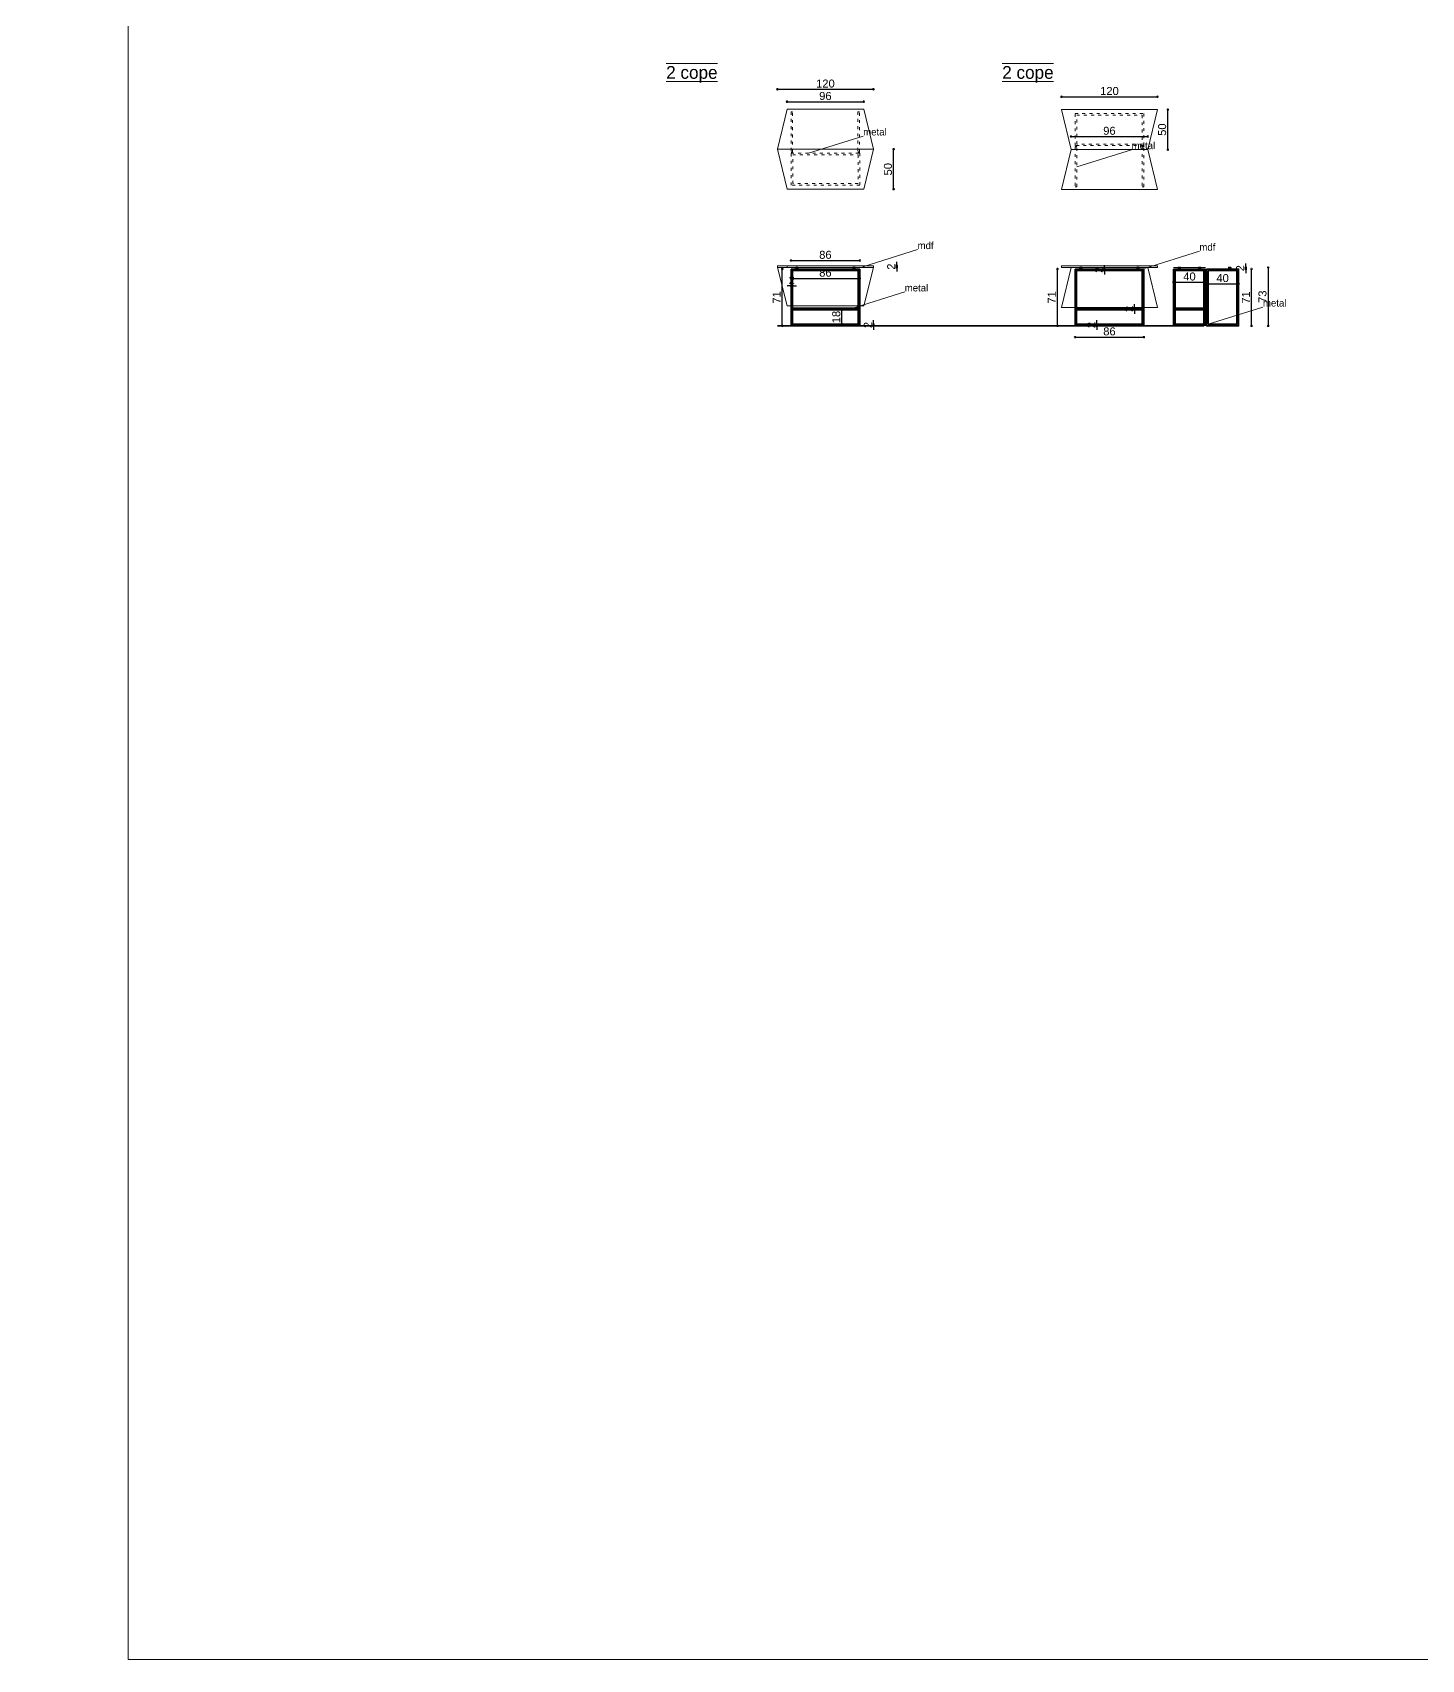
# Model space of a CAD drawing. Header units: inches. Extents: x 0 to 255999, y -6864 to -1377.
# Drawn here: x 41329 to 43065, y -6864 to -4830 of the extents above; entities that cross this region are included whole.
import ezdxf

# ---------------------------------------------------------------- set-up
doc = ezdxf.new("R2010")
doc.units = ezdxf.units.IN
doc.header["$MEASUREMENT"] = 0
doc.linetypes.add('ACAD_ISO03W100', pattern=[30, 12, -18])
for name, color, linetype, lineweight in [('DIMENSIO', 251, 'Continuous', 0), ('mobilie', 252, 'Continuous', 18), ('mure', 7, 'Continuous', 35), ('vije e nderprere', 253, 'ACAD_ISO03W100', 15)]:
    doc.layers.add(name, color=color, linetype=linetype, lineweight=lineweight)
doc.styles.get("Standard").update_dxf_attribs({"font": 'arial.ttf'})
doc.dimstyles.new('ISO-25', dxfattribs={"dimtxt": 10, "dimasz": 5, "dimexe": 1.25, "dimexo": 0.625, "dimgap": 2, "dimtad": 1, "dimdec": 0, "dimtxsty": 'Standard', "dimblk": 'DOTSMALL', "dimcen": 2.5, "dimadec": 0, "dimazin": 0, "dimtfac": 1, "dimtdec": 0, "dimtix": 1, "dimtmove": 0, "dimatfit": 3, "dimldrblk": 'DOTSMALL', "dimfxl": 1, "dimfxlon": 1, "dimarcsym": 0})

# ---------------------------------------------------------------- blocks, each defined once
blk = doc.blocks.new('cplaow')
at = {"layer": 'mobilie'}
for points in [[(37827, -2900.7), (37815, -2850.7), (37935, -2850.7), (37923, -2900.7), (37827, -2900.7)], [(37827, -2900.7), (37815, -2950.7), (37935, -2950.7), (37923, -2900.7), (37827, -2900.7)]]:
    blk.add_lwpolyline(points, dxfattribs=at)
for centre in [(37833.2, -2896.4), (37916.8, -2896.4)]:
    blk.add_circle(centre, 0.761, dxfattribs=at)
at = {"layer": 'vije e nderprere', "ltscale": 0.3}
for points in [[(37832, -2855.7), (37917.9, -2855.7), (37917.9, -2895.7), (37832, -2895.7)], [(37834, -2857.7), (37915.9, -2857.7), (37915.9, -2893.7), (37834, -2893.7)], [(37832.2, -2947.2), (37834.2, -2947.2), (37834.2, -2897.2), (37832.2, -2897.2)], [(37915.8, -2947.2), (37917.8, -2947.2), (37917.8, -2897.2), (37915.8, -2897.2)]]:
    blk.add_lwpolyline(points, close=True, dxfattribs=at)
blk = doc.blocks.new('aplsow')
at = {"layer": 'mobilie'}
for points in [[(37719, -2850.7), (37707, -2900.7), (37827, -2900.7), (37815, -2850.7), (37719, -2850.7)], [(37719, -2950.7), (37707, -2900.7), (37827, -2900.7), (37815, -2950.7), (37719, -2950.7)], [(37719, -2900.7), (37815, -2900.7)], [(37815, -2950.7), (37719, -2950.7)]]:
    blk.add_lwpolyline(points, dxfattribs=at)
for centre in [(37725.2, -2904.9), (37808.8, -2904.9)]:
    blk.add_circle(centre, 0.761, dxfattribs=at)
at = {"layer": 'vije e nderprere', "ltscale": 0.3}
for points in [[(37723.9, -2903.9), (37725.9, -2903.9), (37725.9, -2853.9), (37723.9, -2853.9)], [(37807.5, -2903.9), (37809.5, -2903.9), (37809.5, -2853.9), (37807.5, -2853.9)], [(37724, -2905.7), (37809.9, -2905.7), (37809.9, -2945.7), (37724, -2945.7)], [(37726, -2907.7), (37807.9, -2907.7), (37807.9, -2943.7), (37726, -2943.7)]]:
    blk.add_lwpolyline(points, close=True, dxfattribs=at)
blk = doc.blocks.new('_DotSmall')
at = {"color": 0, "linetype": 'ByBlock', "const_width": 0.5}
blk.add_lwpolyline([(-0.0625, 0, 1), (0.0625, 0, 1)], format="xyb", close=True, dxfattribs=at)
blk = doc.blocks.new('*D1497')
at = {"layer": 'Defpoints', "color": 0, "transparency": 16777216}
for p in [(0, -5800.4), (45338.4, -5800.4), (45347.3, -5882.9)]:
    blk.add_point(p, dxfattribs=at)
at = {"layer": 'mobilie', "color": 0, "lineweight": -2, "transparency": 16777216}
for p, q in [((45337.4, -5800.4), (45339.6, -5800.4)), ((45338.4, -5882.9), (45338.4, -5800.4)), ((45339.4, -5882.9), (45337.1, -5882.9))]:
    blk.add_line(p, q, dxfattribs=at)
at = {"layer": 'mobilie', "color": 0, "lineweight": -2, "transparency": 16777216, "xscale": 5, "yscale": 5, "zscale": 5}
for p, rotation in [((45338.4, -5800.4), 90), ((45338.4, -5882.9), 270)]:
    blk.add_blockref('_DotSmall', p, dxfattribs=dict(at, rotation=rotation))
at = {"layer": 'mobilie', "color": 0, "transparency": 16777216, "insert": (45331.2, -5841.6), "char_height": 10, "attachment_point": 5, "rotation": 90}
blk.add_mtext('83', dxfattribs=at)
blk = doc.blocks.new('*D1511')
at = {"layer": 'Defpoints', "color": 0, "transparency": 16777216}
for p in [(42379.6, -4901.4), (42259.6, -4976.3), (42379.6, -4976.3)]:
    blk.add_point(p, dxfattribs=at)
at = {"layer": 'mobilie', "color": 0, "lineweight": -2, "transparency": 16777216}
for p, q in [((42259.6, -4902.4), (42259.6, -4900.1)), ((42259.6, -4901.4), (42379.6, -4901.4)), ((42379.6, -4902.4), (42379.6, -4900.1))]:
    blk.add_line(p, q, dxfattribs=at)
at = {"layer": 'mobilie', "color": 0, "lineweight": -2, "transparency": 16777216, "xscale": 5, "yscale": 5, "zscale": 5, "rotation": 180}
blk.add_blockref('_DotSmall', (42259.6, -4901.4), dxfattribs=at)
at = {"layer": 'mobilie', "color": 0, "lineweight": -2, "transparency": 16777216, "xscale": 5, "yscale": 5, "zscale": 5}
blk.add_blockref('_DotSmall', (42379.6, -4901.4), dxfattribs=at)
at = {"layer": 'mobilie', "color": 0, "transparency": 16777216, "insert": (42319.6, -4894.3), "char_height": 10, "attachment_point": 5}
blk.add_mtext('120', dxfattribs=at)
blk = doc.blocks.new('*D1512')
at = {"layer": 'Defpoints', "color": 0, "transparency": 16777216}
for p in [(42367.6, -4916.9), (42271.6, -4926.3), (42367.6, -4926.3)]:
    blk.add_point(p, dxfattribs=at)
at = {"layer": 'mobilie', "color": 0, "lineweight": -2, "transparency": 16777216}
for p, q in [((42271.6, -4917.9), (42271.6, -4915.6)), ((42271.6, -4916.9), (42367.6, -4916.9)), ((42367.6, -4917.9), (42367.6, -4915.6))]:
    blk.add_line(p, q, dxfattribs=at)
at = {"layer": 'mobilie', "color": 0, "lineweight": -2, "transparency": 16777216, "xscale": 5, "yscale": 5, "zscale": 5, "rotation": 180}
blk.add_blockref('_DotSmall', (42271.6, -4916.9), dxfattribs=at)
at = {"layer": 'mobilie', "color": 0, "lineweight": -2, "transparency": 16777216, "xscale": 5, "yscale": 5, "zscale": 5}
blk.add_blockref('_DotSmall', (42367.6, -4916.9), dxfattribs=at)
at = {"layer": 'mobilie', "color": 0, "transparency": 16777216, "insert": (42319.6, -4909.8), "char_height": 10, "attachment_point": 5}
blk.add_mtext('96', dxfattribs=at)
blk = doc.blocks.new('*D1513')
at = {"layer": 'Defpoints', "color": 0, "transparency": 16777216}
for p in [(42319.6, -4976.3), (42404.9, -4976.3), (42319.6, -5026.3)]:
    blk.add_point(p, dxfattribs=at)
at = {"layer": 'mobilie', "color": 0, "lineweight": -2, "transparency": 16777216}
for p, q in [((42403.9, -4976.3), (42406.1, -4976.3)), ((42404.9, -5026.3), (42404.9, -4976.3)), ((42403.9, -5026.3), (42406.1, -5026.3))]:
    blk.add_line(p, q, dxfattribs=at)
at = {"layer": 'mobilie', "color": 0, "lineweight": -2, "transparency": 16777216, "xscale": 5, "yscale": 5, "zscale": 5}
for p, rotation in [((42404.9, -4976.3), 90), ((42404.9, -5026.3), 270)]:
    blk.add_blockref('_DotSmall', p, dxfattribs=dict(at, rotation=rotation))
at = {"layer": 'mobilie', "color": 0, "transparency": 16777216, "insert": (42397.8, -5001.3), "char_height": 10, "attachment_point": 5, "rotation": 90}
blk.add_mtext('50', dxfattribs=at)
blk = doc.blocks.new('*D1514')
at = {"layer": 'Defpoints', "color": 0, "transparency": 16777216}
for p in [(42379.6, -5122), (42408.9, -5122), (42379.6, -5124)]:
    blk.add_point(p, dxfattribs=at)
at = {"layer": 'mobilie', "color": 0, "lineweight": -2, "transparency": 16777216}
for p, q in [((42407.9, -5122), (42410.1, -5122)), ((42408.9, -5122), (42408.9, -5117)), ((42408.9, -5124), (42408.9, -5122)), ((42407.9, -5124), (42410.1, -5124)), ((42408.9, -5124), (42408.9, -5129))]:
    blk.add_line(p, q, dxfattribs=at)
at = {"layer": 'mobilie', "color": 0, "lineweight": -2, "transparency": 16777216, "xscale": 5, "yscale": 5, "zscale": 5}
for p, rotation in [((42408.9, -5122), 270), ((42408.9, -5124), 90)]:
    blk.add_blockref('_DotSmall', p, dxfattribs=dict(at, rotation=rotation))
at = {"layer": 'mobilie', "color": 0, "transparency": 16777216, "insert": (42401.8, -5123), "char_height": 10, "attachment_point": 5, "rotation": 90}
blk.add_mtext('2', dxfattribs=at)
blk = doc.blocks.new('*D1515')
at = {"layer": 'Defpoints', "color": 0, "transparency": 16777216}
for p in [(42734.6, -4910.7), (42614.6, -4926.8), (42734.6, -4926.8)]:
    blk.add_point(p, dxfattribs=at)
at = {"layer": 'mobilie', "color": 0, "lineweight": -2, "transparency": 16777216}
for p, q in [((42614.6, -4911.7), (42614.6, -4909.5)), ((42614.6, -4910.7), (42734.6, -4910.7)), ((42734.6, -4911.7), (42734.6, -4909.5))]:
    blk.add_line(p, q, dxfattribs=at)
at = {"layer": 'mobilie', "color": 0, "lineweight": -2, "transparency": 16777216, "xscale": 5, "yscale": 5, "zscale": 5, "rotation": 180}
blk.add_blockref('_DotSmall', (42614.6, -4910.7), dxfattribs=at)
at = {"layer": 'mobilie', "color": 0, "lineweight": -2, "transparency": 16777216, "xscale": 5, "yscale": 5, "zscale": 5}
blk.add_blockref('_DotSmall', (42734.6, -4910.7), dxfattribs=at)
at = {"layer": 'mobilie', "color": 0, "transparency": 16777216, "insert": (42674.6, -4903.6), "char_height": 10, "attachment_point": 5}
blk.add_mtext('120', dxfattribs=at)
blk = doc.blocks.new('*D1516')
at = {"layer": 'Defpoints', "color": 0, "transparency": 16777216}
for p in [(42722.6, -4960.4), (42626.6, -4976.8), (42722.6, -4976.8)]:
    blk.add_point(p, dxfattribs=at)
at = {"layer": 'mobilie', "color": 0, "lineweight": -2, "transparency": 16777216}
for p, q in [((42626.6, -4961.4), (42626.6, -4959.1)), ((42626.6, -4960.4), (42722.6, -4960.4)), ((42722.6, -4961.4), (42722.6, -4959.1))]:
    blk.add_line(p, q, dxfattribs=at)
at = {"layer": 'mobilie', "color": 0, "lineweight": -2, "transparency": 16777216, "xscale": 5, "yscale": 5, "zscale": 5, "rotation": 180}
blk.add_blockref('_DotSmall', (42626.6, -4960.4), dxfattribs=at)
at = {"layer": 'mobilie', "color": 0, "lineweight": -2, "transparency": 16777216, "xscale": 5, "yscale": 5, "zscale": 5}
blk.add_blockref('_DotSmall', (42722.6, -4960.4), dxfattribs=at)
at = {"layer": 'mobilie', "color": 0, "transparency": 16777216, "insert": (42674.6, -4953.3), "char_height": 10, "attachment_point": 5}
blk.add_mtext('96', dxfattribs=at)
blk = doc.blocks.new('*D1517')
at = {"layer": 'Defpoints', "color": 0, "transparency": 16777216}
for p in [(42722.6, -4926.8), (42747.6, -4926.8), (42722.6, -4976.8)]:
    blk.add_point(p, dxfattribs=at)
at = {"layer": 'mobilie', "color": 0, "lineweight": -2, "transparency": 16777216}
for p, q in [((42746.6, -4926.8), (42748.9, -4926.8)), ((42747.6, -4976.8), (42747.6, -4926.8)), ((42746.6, -4976.8), (42748.9, -4976.8))]:
    blk.add_line(p, q, dxfattribs=at)
at = {"layer": 'mobilie', "color": 0, "lineweight": -2, "transparency": 16777216, "xscale": 5, "yscale": 5, "zscale": 5}
for p, rotation in [((42747.6, -4926.8), 90), ((42747.6, -4976.8), 270)]:
    blk.add_blockref('_DotSmall', p, dxfattribs=dict(at, rotation=rotation))
at = {"layer": 'mobilie', "color": 0, "transparency": 16777216, "insert": (42740.5, -4951.8), "char_height": 10, "attachment_point": 5, "rotation": 90}
blk.add_mtext('50', dxfattribs=at)
blk = doc.blocks.new('*D1518')
at = {"layer": 'Defpoints', "color": 0, "transparency": 16777216}
for p in [(42609.6, -5126), (42631.6, -5126), (42631.6, -5197)]:
    blk.add_point(p, dxfattribs=at)
at = {"layer": 'mobilie', "color": 0, "lineweight": -2, "transparency": 16777216}
for p, q in [((42610.6, -5126), (42608.3, -5126)), ((42609.6, -5197), (42609.6, -5126)), ((42610.6, -5197), (42608.3, -5197))]:
    blk.add_line(p, q, dxfattribs=at)
at = {"layer": 'mobilie', "color": 0, "lineweight": -2, "transparency": 16777216, "xscale": 5, "yscale": 5, "zscale": 5}
for p, rotation in [((42609.6, -5126), 90), ((42609.6, -5197), 270)]:
    blk.add_blockref('_DotSmall', p, dxfattribs=dict(at, rotation=rotation))
at = {"layer": 'mobilie', "color": 0, "transparency": 16777216, "insert": (42602.5, -5161.5), "char_height": 10, "attachment_point": 5, "rotation": 90}
blk.add_mtext('71', dxfattribs=at)
blk = doc.blocks.new('*D1519')
at = {"layer": 'Defpoints', "color": 0, "transparency": 16777216}
for p in [(42657.1, -5126), (42657.1, -5128), (42668.3, -5126)]:
    blk.add_point(p, dxfattribs=at)
at = {"layer": 'mobilie', "color": 0, "lineweight": -2, "transparency": 16777216}
for p, q in [((42668.3, -5126), (42668.3, -5121)), ((42667.3, -5126), (42669.5, -5126)), ((42667.3, -5128), (42669.5, -5128)), ((42668.3, -5128), (42668.3, -5126)), ((42668.3, -5128), (42668.3, -5133))]:
    blk.add_line(p, q, dxfattribs=at)
at = {"layer": 'mobilie', "color": 0, "lineweight": -2, "transparency": 16777216, "xscale": 5, "yscale": 5, "zscale": 5}
for p, rotation in [((42668.3, -5126), 270), ((42668.3, -5128), 90)]:
    blk.add_blockref('_DotSmall', p, dxfattribs=dict(at, rotation=rotation))
at = {"layer": 'mobilie', "color": 0, "transparency": 16777216, "insert": (42661.3, -5127), "char_height": 10, "attachment_point": 5, "rotation": 90}
blk.add_mtext('2', dxfattribs=at)
blk = doc.blocks.new('*D1520')
at = {"layer": 'Defpoints', "color": 0, "transparency": 16777216}
for p in [(42658.8, -5195), (42664.1, -5195), (42664.1, -5197)]:
    blk.add_point(p, dxfattribs=at)
at = {"layer": 'mobilie', "color": 0, "lineweight": -2, "transparency": 16777216}
for p, q in [((42659.8, -5195), (42657.5, -5195)), ((42659.8, -5197), (42657.5, -5197)), ((42658.8, -5195), (42658.8, -5190)), ((42658.8, -5197), (42658.8, -5195)), ((42658.8, -5197), (42658.8, -5202))]:
    blk.add_line(p, q, dxfattribs=at)
at = {"layer": 'mobilie', "color": 0, "lineweight": -2, "transparency": 16777216, "xscale": 5, "yscale": 5, "zscale": 5}
for p, rotation in [((42658.8, -5195), 270), ((42658.8, -5197), 90)]:
    blk.add_blockref('_DotSmall', p, dxfattribs=dict(at, rotation=rotation))
at = {"layer": 'mobilie', "color": 0, "transparency": 16777216, "insert": (42651.8, -5196), "char_height": 10, "attachment_point": 5, "rotation": 90}
blk.add_mtext('2', dxfattribs=at)
blk = doc.blocks.new('*D1521')
at = {"layer": 'Defpoints', "color": 0, "transparency": 16777216}
for p in [(42692.2, -5174.9), (42692.2, -5176.9), (42706, -5174.9)]:
    blk.add_point(p, dxfattribs=at)
at = {"layer": 'mobilie', "color": 0, "lineweight": -2, "transparency": 16777216}
for p, q in [((42705, -5174.9), (42707.3, -5174.9)), ((42705, -5176.9), (42707.3, -5176.9)), ((42706, -5174.9), (42706, -5169.9)), ((42706, -5176.9), (42706, -5174.9)), ((42706, -5176.9), (42706, -5181.9))]:
    blk.add_line(p, q, dxfattribs=at)
at = {"layer": 'mobilie', "color": 0, "lineweight": -2, "transparency": 16777216, "xscale": 5, "yscale": 5, "zscale": 5}
for p, rotation in [((42706, -5174.9), 270), ((42706, -5176.9), 90)]:
    blk.add_blockref('_DotSmall', p, dxfattribs=dict(at, rotation=rotation))
at = {"layer": 'mobilie', "color": 0, "transparency": 16777216, "insert": (42699, -5175.9), "char_height": 10, "attachment_point": 5, "rotation": 90}
blk.add_mtext('2', dxfattribs=at)
blk = doc.blocks.new('*D1522')
at = {"layer": 'Defpoints', "color": 0, "transparency": 16777216}
for p in [(42631.6, -5156.4), (42717.6, -5156.4), (42717.6, -5211.1)]:
    blk.add_point(p, dxfattribs=at)
at = {"layer": 'mobilie', "color": 0, "lineweight": -2, "transparency": 16777216}
for p, q in [((42631.6, -5210.1), (42631.6, -5212.3)), ((42631.6, -5211.1), (42717.6, -5211.1)), ((42717.6, -5210.1), (42717.6, -5212.3))]:
    blk.add_line(p, q, dxfattribs=at)
at = {"layer": 'mobilie', "color": 0, "lineweight": -2, "transparency": 16777216, "xscale": 5, "yscale": 5, "zscale": 5, "rotation": 180}
blk.add_blockref('_DotSmall', (42631.6, -5211.1), dxfattribs=at)
at = {"layer": 'mobilie', "color": 0, "lineweight": -2, "transparency": 16777216, "xscale": 5, "yscale": 5, "zscale": 5}
blk.add_blockref('_DotSmall', (42717.6, -5211.1), dxfattribs=at)
at = {"layer": 'mobilie', "color": 0, "transparency": 16777216, "insert": (42674.6, -5204), "char_height": 10, "attachment_point": 5}
blk.add_mtext('86', dxfattribs=at)
blk = doc.blocks.new('*D1523')
at = {"layer": 'Defpoints', "color": 0, "transparency": 16777216}
for p in [(42362.6, -5115.4), (42276.6, -5126), (42362.6, -5126)]:
    blk.add_point(p, dxfattribs=at)
at = {"layer": 'mobilie', "color": 0, "lineweight": -2, "transparency": 16777216}
for p, q in [((42276.6, -5116.4), (42276.6, -5114.1)), ((42276.6, -5115.4), (42362.6, -5115.4)), ((42362.6, -5116.4), (42362.6, -5114.1))]:
    blk.add_line(p, q, dxfattribs=at)
at = {"layer": 'mobilie', "color": 0, "lineweight": -2, "transparency": 16777216, "xscale": 5, "yscale": 5, "zscale": 5, "rotation": 180}
blk.add_blockref('_DotSmall', (42276.6, -5115.4), dxfattribs=at)
at = {"layer": 'mobilie', "color": 0, "lineweight": -2, "transparency": 16777216, "xscale": 5, "yscale": 5, "zscale": 5}
blk.add_blockref('_DotSmall', (42362.6, -5115.4), dxfattribs=at)
at = {"layer": 'mobilie', "color": 0, "transparency": 16777216, "insert": (42319.6, -5108.3), "char_height": 10, "attachment_point": 5}
blk.add_mtext('86', dxfattribs=at)
blk = doc.blocks.new('*D1524')
at = {"layer": 'Defpoints', "color": 0, "transparency": 16777216}
for p in [(42265.7, -5126), (42276.6, -5126), (42276.6, -5197)]:
    blk.add_point(p, dxfattribs=at)
at = {"layer": 'mobilie', "color": 0, "lineweight": -2, "transparency": 16777216}
for p, q in [((42266.7, -5126), (42264.4, -5126)), ((42265.7, -5197), (42265.7, -5126)), ((42266.7, -5197), (42264.4, -5197))]:
    blk.add_line(p, q, dxfattribs=at)
at = {"layer": 'mobilie', "color": 0, "lineweight": -2, "transparency": 16777216, "xscale": 5, "yscale": 5, "zscale": 5}
for p, rotation in [((42265.7, -5126), 90), ((42265.7, -5197), 270)]:
    blk.add_blockref('_DotSmall', p, dxfattribs=dict(at, rotation=rotation))
at = {"layer": 'mobilie', "color": 0, "transparency": 16777216, "insert": (42258.7, -5161.5), "char_height": 10, "attachment_point": 5, "rotation": 90}
blk.add_mtext('71', dxfattribs=at)
blk = doc.blocks.new('*D1525')
at = {"layer": 'Defpoints', "color": 0, "transparency": 16777216}
for p in [(42338.6, -5195), (42338.6, -5197), (42379.6, -5195)]:
    blk.add_point(p, dxfattribs=at)
at = {"layer": 'mobilie', "color": 0, "lineweight": -2, "transparency": 16777216}
for p, q in [((42378.6, -5195), (42380.9, -5195)), ((42378.6, -5197), (42380.9, -5197)), ((42379.6, -5195), (42379.6, -5190)), ((42379.6, -5197), (42379.6, -5195)), ((42379.6, -5197), (42379.6, -5202))]:
    blk.add_line(p, q, dxfattribs=at)
at = {"layer": 'mobilie', "color": 0, "lineweight": -2, "transparency": 16777216, "xscale": 5, "yscale": 5, "zscale": 5}
for p, rotation in [((42379.6, -5195), 270), ((42379.6, -5197), 90)]:
    blk.add_blockref('_DotSmall', p, dxfattribs=dict(at, rotation=rotation))
at = {"layer": 'mobilie', "color": 0, "transparency": 16777216, "insert": (42372.6, -5196), "char_height": 10, "attachment_point": 5, "rotation": 90}
blk.add_mtext('2', dxfattribs=at)
blk = doc.blocks.new('*D1526')
at = {"layer": 'Defpoints', "color": 0, "transparency": 16777216}
for p in [(42340.3, -5176.9), (42342.5, -5176.9), (42342.5, -5195)]:
    blk.add_point(p, dxfattribs=at)
at = {"layer": 'mobilie', "color": 0, "lineweight": -2, "transparency": 16777216}
for p, q in [((42341.3, -5176.9), (42339.1, -5176.9)), ((42340.3, -5195), (42340.3, -5176.9)), ((42341.3, -5195), (42339.1, -5195))]:
    blk.add_line(p, q, dxfattribs=at)
at = {"layer": 'mobilie', "color": 0, "lineweight": -2, "transparency": 16777216, "xscale": 5, "yscale": 5, "zscale": 5}
for p, rotation in [((42340.3, -5176.9), 90), ((42340.3, -5195), 270)]:
    blk.add_blockref('_DotSmall', p, dxfattribs=dict(at, rotation=rotation))
at = {"layer": 'mobilie', "color": 0, "transparency": 16777216, "insert": (42333.2, -5186), "char_height": 10, "attachment_point": 5, "rotation": 90}
blk.add_mtext('18', dxfattribs=at)
blk = doc.blocks.new('*D1527')
at = {"layer": 'Defpoints', "color": 0, "transparency": 16777216}
for p in [(42276.6, -5126), (42362.6, -5126), (42362.6, -5137.7)]:
    blk.add_point(p, dxfattribs=at)
at = {"layer": 'mobilie', "color": 0, "lineweight": -2, "transparency": 16777216}
for p, q in [((42276.6, -5136.7), (42276.6, -5139)), ((42276.6, -5137.7), (42362.6, -5137.7)), ((42362.6, -5136.7), (42362.6, -5139))]:
    blk.add_line(p, q, dxfattribs=at)
at = {"layer": 'mobilie', "color": 0, "lineweight": -2, "transparency": 16777216, "xscale": 5, "yscale": 5, "zscale": 5, "rotation": 180}
blk.add_blockref('_DotSmall', (42276.6, -5137.7), dxfattribs=at)
at = {"layer": 'mobilie', "color": 0, "lineweight": -2, "transparency": 16777216, "xscale": 5, "yscale": 5, "zscale": 5}
blk.add_blockref('_DotSmall', (42362.6, -5137.7), dxfattribs=at)
at = {"layer": 'mobilie', "color": 0, "transparency": 16777216, "insert": (42319.6, -5130.6), "char_height": 10, "attachment_point": 5}
blk.add_mtext('86', dxfattribs=at)
blk = doc.blocks.new('*D1528')
at = {"layer": 'Defpoints', "color": 0, "transparency": 16777216}
for p in [(42276.6, -5144.2), (42278.6, -5144.2), (42278.6, -5147)]:
    blk.add_point(p, dxfattribs=at)
at = {"layer": 'mobilie', "color": 0, "lineweight": -2, "transparency": 16777216}
for p, q in [((42276.6, -5147), (42271.6, -5147)), ((42276.6, -5146), (42276.6, -5148.2)), ((42276.6, -5147), (42278.6, -5147)), ((42278.6, -5146), (42278.6, -5148.2)), ((42278.6, -5147), (42283.6, -5147))]:
    blk.add_line(p, q, dxfattribs=at)
at = {"layer": 'mobilie', "color": 0, "lineweight": -2, "transparency": 16777216, "xscale": 5, "yscale": 5, "zscale": 5}
blk.add_blockref('_DotSmall', (42276.6, -5147), dxfattribs=at)
at = {"layer": 'mobilie', "color": 0, "lineweight": -2, "transparency": 16777216, "xscale": 5, "yscale": 5, "zscale": 5, "rotation": 180}
blk.add_blockref('_DotSmall', (42278.6, -5147), dxfattribs=at)
at = {"layer": 'mobilie', "color": 0, "transparency": 16777216, "insert": (42277.6, -5139.9), "char_height": 10, "attachment_point": 5}
blk.add_mtext('2', dxfattribs=at)
blk = doc.blocks.new('*D1529')
at = {"layer": 'Defpoints', "color": 0, "transparency": 16777216}
for p in [(42794.6, -5142.5), (42754.6, -5147), (42794.6, -5147)]:
    blk.add_point(p, dxfattribs=at)
at = {"layer": 'mobilie', "color": 0, "lineweight": -2, "transparency": 16777216}
for p, q in [((42754.6, -5143.5), (42754.6, -5141.3)), ((42754.6, -5142.5), (42794.6, -5142.5)), ((42794.6, -5143.5), (42794.6, -5141.3))]:
    blk.add_line(p, q, dxfattribs=at)
at = {"layer": 'mobilie', "color": 0, "lineweight": -2, "transparency": 16777216, "xscale": 5, "yscale": 5, "zscale": 5, "rotation": 180}
blk.add_blockref('_DotSmall', (42754.6, -5142.5), dxfattribs=at)
at = {"layer": 'mobilie', "color": 0, "lineweight": -2, "transparency": 16777216, "xscale": 5, "yscale": 5, "zscale": 5}
blk.add_blockref('_DotSmall', (42794.6, -5142.5), dxfattribs=at)
at = {"layer": 'mobilie', "color": 0, "transparency": 16777216, "insert": (42774.6, -5135.4), "char_height": 10, "attachment_point": 5}
blk.add_mtext('40', dxfattribs=at)
blk = doc.blocks.new('*D1530')
at = {"layer": 'Defpoints', "color": 0, "transparency": 16777216}
for p in [(42796, -5126), (42836, -5126), (42836, -5144.6)]:
    blk.add_point(p, dxfattribs=at)
at = {"layer": 'mobilie', "color": 0, "lineweight": -2, "transparency": 16777216}
for p, q in [((42796, -5143.6), (42796, -5145.8)), ((42836, -5143.6), (42836, -5145.8)), ((42796, -5144.6), (42836, -5144.6))]:
    blk.add_line(p, q, dxfattribs=at)
at = {"layer": 'mobilie', "color": 0, "lineweight": -2, "transparency": 16777216, "xscale": 5, "yscale": 5, "zscale": 5, "rotation": 180}
blk.add_blockref('_DotSmall', (42796, -5144.6), dxfattribs=at)
at = {"layer": 'mobilie', "color": 0, "lineweight": -2, "transparency": 16777216, "xscale": 5, "yscale": 5, "zscale": 5}
blk.add_blockref('_DotSmall', (42836, -5144.6), dxfattribs=at)
at = {"layer": 'mobilie', "color": 0, "transparency": 16777216, "insert": (42816, -5137.4), "char_height": 10, "attachment_point": 5}
blk.add_mtext('40', dxfattribs=at)
blk = doc.blocks.new('*D1531')
at = {"layer": 'Defpoints', "color": 0, "transparency": 16777216}
for p in [(42836, -5126), (42852.2, -5126), (42836, -5197.1)]:
    blk.add_point(p, dxfattribs=at)
at = {"layer": 'mobilie', "color": 0, "lineweight": -2, "transparency": 16777216}
for p, q in [((42851.2, -5126), (42853.5, -5126)), ((42852.2, -5197.1), (42852.2, -5126)), ((42851.2, -5197.1), (42853.5, -5197.1))]:
    blk.add_line(p, q, dxfattribs=at)
at = {"layer": 'mobilie', "color": 0, "lineweight": -2, "transparency": 16777216, "xscale": 5, "yscale": 5, "zscale": 5}
for p, rotation in [((42852.2, -5126), 90), ((42852.2, -5197.1), 270)]:
    blk.add_blockref('_DotSmall', p, dxfattribs=dict(at, rotation=rotation))
at = {"layer": 'mobilie', "color": 0, "transparency": 16777216, "insert": (42845.2, -5161.6), "char_height": 10, "attachment_point": 5, "rotation": 90}
blk.add_mtext('71', dxfattribs=at)
blk = doc.blocks.new('*D1532')
at = {"layer": 'Defpoints', "color": 0, "transparency": 16777216}
for p in [(42823.8, -5124), (42823.8, -5126), (42844.9, -5124)]:
    blk.add_point(p, dxfattribs=at)
at = {"layer": 'mobilie', "color": 0, "lineweight": -2, "transparency": 16777216}
for p, q in [((42844.9, -5124), (42844.9, -5119)), ((42843.9, -5124), (42846.2, -5124)), ((42843.9, -5126), (42846.2, -5126)), ((42844.9, -5126), (42844.9, -5124)), ((42844.9, -5126), (42844.9, -5131))]:
    blk.add_line(p, q, dxfattribs=at)
at = {"layer": 'mobilie', "color": 0, "lineweight": -2, "transparency": 16777216, "xscale": 5, "yscale": 5, "zscale": 5}
for p, rotation in [((42844.9, -5124), 270), ((42844.9, -5126), 90)]:
    blk.add_blockref('_DotSmall', p, dxfattribs=dict(at, rotation=rotation))
at = {"layer": 'mobilie', "color": 0, "transparency": 16777216, "insert": (42837.9, -5125), "char_height": 10, "attachment_point": 5, "rotation": 90}
blk.add_mtext('2', dxfattribs=at)
blk = doc.blocks.new('*D1533')
at = {"layer": 'Defpoints', "color": 0, "transparency": 16777216}
for p in [(42823.8, -5124), (42823.8, -5197.1), (42873, -5197.1)]:
    blk.add_point(p, dxfattribs=at)
at = {"layer": 'mobilie', "color": 0, "lineweight": -2, "transparency": 16777216}
for p, q in [((42872, -5124), (42874.3, -5124)), ((42873, -5124), (42873, -5197.1)), ((42872, -5197.1), (42874.3, -5197.1))]:
    blk.add_line(p, q, dxfattribs=at)
at = {"layer": 'mobilie', "color": 0, "lineweight": -2, "transparency": 16777216, "xscale": 5, "yscale": 5, "zscale": 5}
for p, rotation in [((42873, -5124), 90), ((42873, -5197.1), 270)]:
    blk.add_blockref('_DotSmall', p, dxfattribs=dict(at, rotation=rotation))
at = {"layer": 'mobilie', "color": 0, "transparency": 16777216, "insert": (42865.9, -5160.6), "char_height": 10, "attachment_point": 5, "rotation": 90}
blk.add_mtext('73', dxfattribs=at)

msp = doc.modelspace()

# ---------------------------------------------------------------- linework, layer by layer
at = {"layer": 'DIMENSIO'}
msp.add_lwpolyline([(41448.1, -2998.9), (47760.2, -2998.9), (47760.2, -6863.7), (41448.1, -6863.7)], close=True, dxfattribs=at)
at = {"layer": 'mobilie'}
for points in [[(42366.8, -4959.8), (42298.4, -4981.3)], [(42702.3, -4976.9), (42633.9, -4998.3)], [(42434.8, -5101.8), (42366.4, -5123.3)], [(42259.6, -5122), (42259.6, -5124)], [(42259.6, -5122), (42379.6, -5122)], [(42259.6, -5122), (42379.6, -5122)], [(42271.6, -5122), (42271.6, -5124)], [(42367.6, -5122), (42367.6, -5124)], [(42379.6, -5122), (42379.6, -5124)], [(42614.6, -5122), (42614.6, -5124)], [(42614.6, -5122), (42734.6, -5122)], [(42787, -5103.8), (42718.6, -5125.3)], [(42734.6, -5122), (42734.6, -5124)], [(42259.6, -5124), (42379.6, -5124)], [(42379.6, -5124), (42367.6, -5172), (42271.6, -5172), (42259.6, -5124)], [(42276.6, -5124), (42362.6, -5124)], [(42614.6, -5124), (42734.6, -5124)], [(42614.6, -5124), (42734.6, -5124)], [(42626.6, -5124), (42614.6, -5174), (42734.6, -5174)], [(42722.6, -5124), (42734.6, -5174), (42614.6, -5174)], [(42631.6, -5124), (42717.6, -5124)], [(42754.6, -5124), (42794.6, -5124)], [(42796, -5126), (42796, -5197.1)], [(42836, -5126), (42836, -5197.1)], [(42418.7, -5154.7), (42350.3, -5176.2)], [(42614.6, -5174), (42734.6, -5174)], [(42866.4, -5173.6), (42798, -5195.1)], [(42259.6, -5197), (42379.6, -5197)], [(42278.6, -5195), (42360.6, -5195)], [(42278.6, -5197), (42360.6, -5197)], [(42614.6, -5197), (42734.6, -5197)], [(42633.6, -5195), (42715.6, -5195)], [(42633.6, -5197), (42715.6, -5197)], [(42756.6, -5195), (42792.6, -5195)], [(42756.6, -5197), (42792.6, -5197)]]:
    msp.add_lwpolyline(points, dxfattribs=at)
msp.add_lwpolyline([(42259.6, -5124), (42379.6, -5124), (42379.6, -5122), (42259.6, -5122)], close=True, dxfattribs=at)
at = {"layer": 'mure'}
for points in [[(42276.6, -5126), (42276.6, -5197)], [(42276.6, -5126), (42362.6, -5126)], [(42276.6, -5128), (42362.6, -5128)], [(42278.6, -5128), (42278.6, -5197)], [(42360.6, -5128), (42360.6, -5197)], [(42362.6, -5126), (42362.6, -5197)], [(42631.6, -5126), (42631.6, -5197)], [(42631.6, -5126), (42717.6, -5126)], [(42631.6, -5128), (42717.6, -5128)], [(42633.6, -5128), (42633.6, -5197)], [(42715.6, -5128), (42715.6, -5197)], [(42717.6, -5126), (42717.6, -5197)], [(42754.6, -5126), (42754.6, -5197)], [(42754.6, -5126), (42794.6, -5126)], [(42754.6, -5128), (42794.6, -5128)], [(42756.6, -5128), (42756.6, -5197)], [(42792.6, -5128), (42792.6, -5197)], [(42794.6, -5126), (42794.6, -5197)], [(42259.6, -5197), (42765.6, -5197)]]:
    msp.add_lwpolyline(points, dxfattribs=at)
for points in [[(42282.7, -5126), (42285, -5126), (42285, -5124), (42282.7, -5124)], [(42356.5, -5126), (42354.2, -5126), (42354.2, -5124), (42356.5, -5124)], [(42637.7, -5126), (42640, -5126), (42640, -5124), (42637.7, -5124)], [(42711.5, -5126), (42709.2, -5126), (42709.2, -5124), (42711.5, -5124)], [(42760.7, -5126), (42763, -5126), (42763, -5124), (42760.7, -5124)], [(42788.5, -5126), (42786.2, -5126), (42786.2, -5124), (42788.5, -5124)], [(42794.6, -5129.8), (42796, -5129.8), (42796, -5133.2), (42794.6, -5133.2)], [(42796, -5126), (42836, -5126), (42836, -5197.1), (42796, -5197.1)], [(42798, -5128), (42834, -5128), (42834, -5195.1), (42798, -5195.1)], [(42826.1, -5126), (42823.8, -5126), (42823.8, -5124), (42826.1, -5124)], [(42278.6, -5174.9), (42360.6, -5174.9), (42360.6, -5176.9), (42278.6, -5176.9)], [(42633.6, -5174.9), (42715.6, -5174.9), (42715.6, -5176.9), (42633.6, -5176.9)], [(42756.6, -5174.9), (42792.6, -5174.9), (42792.6, -5176.9), (42756.6, -5176.9)], [(42278.6, -5195), (42360.6, -5195), (42360.6, -5197), (42278.6, -5197)], [(42633.6, -5195), (42715.6, -5195), (42715.6, -5197), (42633.6, -5197)], [(42756.6, -5195), (42792.6, -5195), (42792.6, -5197), (42756.6, -5197)]]:
    msp.add_lwpolyline(points, close=True, dxfattribs=at)

# ---------------------------------------------------------------- block references
at = {"layer": 'mobilie'}
for name, p in [('aplsow', (4552.7, -2075.6)), ('cplaow', (4799.7, -2076.1))]:
    msp.add_blockref(name, p, dxfattribs=at)

# ---------------------------------------------------------------- texts
at = {"layer": 'mobilie', "attachment_point": 1}
for s, width, insert, char_height in [('{\\fJura|b0|i0|c0|p2;\\L\\O2 cope}', 147.159, (42120.6, -4872.3), 16), ('{\\fJura|b0|i0|c0|p2;\\L\\O2 cope}', 147.159, (42540.6, -4872.3), 16), ('{\\fJura|b0|i0|c0|p2;metal}', 128.724, (42366.8, -4950.1), 9), ('{\\fJura|b0|i0|c0|p2;metal}', 128.724, (42702.3, -4967.2), 9), ('{\\fJura|b0|i0|c0|p2;mdf}', 128.724, (42434.8, -5092.1), 9), ('{\\fJura|b0|i0|c0|p2;mdf}', 128.724, (42787, -5094.1), 9), ('{\\fJura|b0|i0|c0|p2;metal}', 128.724, (42418.7, -5145), 9), ('{\\fJura|b0|i0|c0|p2;metal}', 128.724, (42866.4, -5163.9), 9)]:
    msp.add_mtext_dynamic_manual_height_columns(s, width=width, gutter_width=1, heights=[0], dxfattribs=dict(at, insert=insert, char_height=char_height))

# ---------------------------------------------------------------- dimensions: what is measured, and where the dimension line sits
at = {"layer": 'mobilie'}
for base, p1, p2, picture, middle in [((42379.6, -4901.4), (42259.6, -4976.3), (42379.6, -4976.3), '*D1511', (42319.6, -4894.3)), ((42734.6, -4910.7), (42614.6, -4926.8), (42734.6, -4926.8), '*D1515', (42674.6, -4903.6)), ((42367.6, -4916.9), (42271.6, -4926.3), (42367.6, -4926.3), '*D1512', (42319.6, -4909.8)), ((42722.6, -4960.4), (42626.6, -4976.8), (42722.6, -4976.8), '*D1516', (42674.6, -4953.3)), ((42362.6, -5115.4), (42276.6, -5126), (42362.6, -5126), '*D1523', (42319.6, -5108.3)), ((42278.6, -5147), (42276.6, -5144.2), (42278.6, -5144.2), '*D1528', (42277.6, -5139.9)), ((42362.6, -5137.7), (42276.6, -5126), (42362.6, -5126), '*D1527', (42319.6, -5130.6)), ((42794.6, -5142.5), (42754.6, -5147), (42794.6, -5147), '*D1529', (42774.6, -5135.4)), ((42836, -5144.6), (42796, -5126), (42836, -5126), '*D1530', (42816, -5137.4)), ((42717.6, -5211.1), (42631.6, -5156.4), (42717.6, -5156.4), '*D1522', (42674.6, -5204))]:
    dim = msp.add_linear_dim(base=base, p1=p1, p2=p2, dimstyle='ISO-25', dxfattribs=at)
    dim.commit()
    dim.dimension.update_dxf_attribs({"geometry": picture, "text_midpoint": middle})
for base, p1, p2, picture, middle in [((42747.6, -4926.8), (42722.6, -4976.8), (42722.6, -4926.8), '*D1517', (42740.5, -4951.8)), ((42404.9, -4976.3), (42319.6, -5026.3), (42319.6, -4976.3), '*D1513', (42397.8, -5001.3)), ((42408.9, -5122), (42379.6, -5124), (42379.6, -5122), '*D1514', (42401.8, -5123)), ((42668.3, -5126), (42657.1, -5128), (42657.1, -5126), '*D1519', (42661.3, -5127)), ((42844.9, -5124), (42823.8, -5126), (42823.8, -5124), '*D1532', (42837.9, -5125)), ((42873, -5197.1), (42823.8, -5124), (42823.8, -5197.1), '*D1533', (42865.9, -5160.6)), ((42265.7, -5126), (42276.6, -5197), (42276.6, -5126), '*D1524', (42258.7, -5161.5)), ((42609.6, -5126), (42631.6, -5197), (42631.6, -5126), '*D1518', (42602.5, -5161.5)), ((42852.2, -5126), (42836, -5197.1), (42836, -5126), '*D1531', (42845.2, -5161.6)), ((42340.3, -5176.9), (42342.5, -5195), (42342.5, -5176.9), '*D1526', (42333.2, -5186)), ((42706, -5174.9), (42692.2, -5176.9), (42692.2, -5174.9), '*D1521', (42699, -5175.9)), ((42379.6, -5195), (42338.6, -5197), (42338.6, -5195), '*D1525', (42372.6, -5196)), ((42658.8, -5195), (42664.1, -5197), (42664.1, -5195), '*D1520', (42651.8, -5196)), ((45338.3537703, -5800.3567157), (45347.2668212, -5882.8567157), (0, -5800.3567157), '*D1497', (45331.2446298, -5841.6067157))]:
    dim = msp.add_linear_dim(base=base, p1=p1, p2=p2, angle=90, dimstyle='ISO-25', dxfattribs=at)
    dim.commit()
    dim.dimension.update_dxf_attribs({"geometry": picture, "text_midpoint": middle})

doc.saveas('drawing.dxf')
